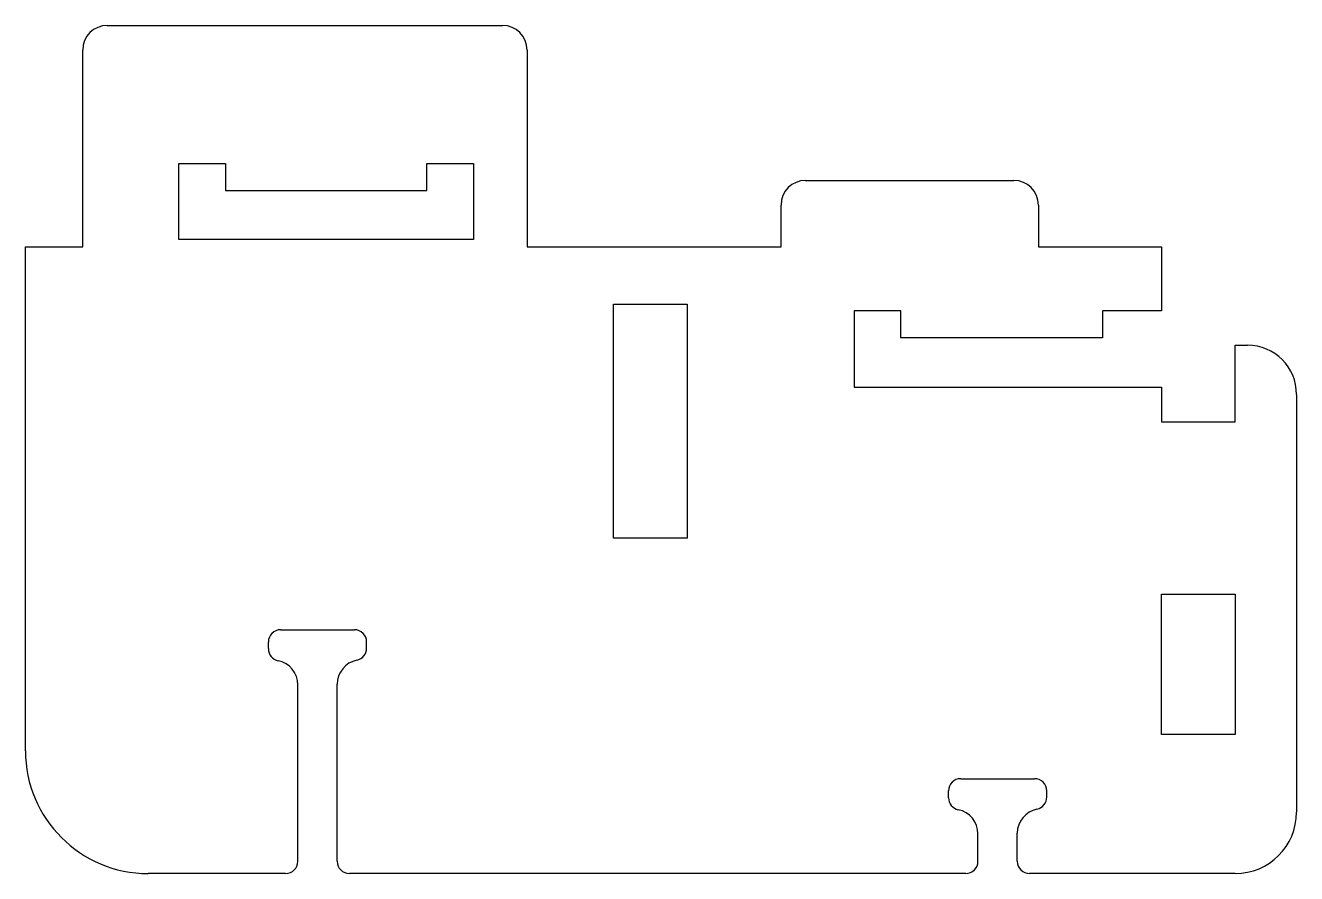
# Model space of a CAD drawing. Extents: x -6.9 to 44.8, y -34.5 to 0.
import ezdxf

# ---------------------------------------------------------------- set-up
doc = ezdxf.new("R2010")
doc.units = 0
doc.layers.add('VISIBLE', color=7, linetype='CONTINUOUS')

msp = doc.modelspace()

# ---------------------------------------------------------------- linework, layer by layer
at = {"layer": 'VISIBLE'}
for p, q in [((-3.604, 0.016), (12.484, 0.016)), ((-4.604, -9), (-4.604, -0.984)), ((13.484, -0.984), (13.484, -9)), ((-0.693, -8.7), (-0.693, -5.6)), ((-0.693, -5.6), (1.207, -5.6)), ((1.207, -5.6), (1.207, -6.7)), ((9.407, -5.6), (11.307, -5.6)), ((9.407, -6.7), (9.407, -5.6)), ((11.307, -5.6), (11.307, -8.7)), ((1.207, -6.7), (9.407, -6.7)), ((24.816, -6.292), (33.291, -6.292)), ((23.816, -9), (23.816, -7.292)), ((34.291, -7.292), (34.291, -9)), ((11.307, -8.7), (-0.693, -8.7)), ((-6.936, -9), (-4.604, -9)), ((-6.936, -29.5), (-6.936, -9)), ((13.484, -9), (23.816, -9)), ((34.291, -9), (39.299, -9)), ((39.299, -9), (39.299, -11.6)), ((17, -20.851), (17, -11.321)), ((17, -11.321), (20, -11.321)), ((20, -11.321), (20, -20.851)), ((26.799, -11.6), (26.799, -14.7)), ((28.699, -11.6), (26.799, -11.6)), ((28.699, -12.7), (28.699, -11.6)), ((36.899, -11.6), (36.899, -12.7)), ((39.299, -11.6), (36.899, -11.6)), ((36.899, -12.7), (28.699, -12.7)), ((42.299, -13), (42.799, -13)), ((42.299, -16.119), (42.299, -13)), ((26.799, -14.7), (39.299, -14.7)), ((39.299, -14.7), (39.299, -16.119)), ((44.799, -15), (44.799, -32)), ((39.299, -16.119), (42.299, -16.119)), ((20, -20.851), (17, -20.851)), ((39.299, -28.846), (39.299, -23.133)), ((39.299, -23.133), (42.299, -23.133)), ((42.299, -23.133), (42.299, -28.846)), ((3.452, -24.577), (6.452, -24.577)), ((2.952, -25.347), (2.952, -25.077)), ((6.952, -25.327), (6.952, -25.077)), ((4.152, -34), (4.152, -26.817)), ((5.752, -34), (5.752, -26.797)), ((42.299, -28.846), (39.299, -28.846)), ((31.132, -30.638), (34.132, -30.638)), ((30.632, -31.413), (30.632, -31.138)), ((34.632, -31.388), (34.632, -31.138)), ((31.832, -34), (31.832, -32.883)), ((33.432, -34), (33.432, -32.858)), ((3.652, -34.5), (-1.936, -34.5)), ((31.332, -34.5), (6.252, -34.5)), ((42.299, -34.5), (33.932, -34.5))]:
    msp.add_line(p, q, dxfattribs=at)
for centre, radius, start, end in [((-3.604, -0.984), 1, 90, 180), ((12.484, -0.984), 1, 0, 90), ((24.816, -7.292), 1, 90, 180), ((33.291, -7.292), 1, 0, 90), ((42.799, -15), 2, 0, 90), ((3.452, -25.077), 0.5, 90, 180), ((6.452, -25.077), 0.5, 0, 90), ((3.452, -25.347), 0.5, 180, 258.463), ((6.452, -25.327), 0.5, 281.537, 0), ((3.152, -26.817), 1, 0, 78.463), ((6.752, -26.797), 1, 101.537, 180), ((-1.936, -29.5), 5, 180, 270), ((31.132, -31.138), 0.5, 90, 180), ((34.132, -31.138), 0.5, 0, 90), ((31.132, -31.413), 0.5, 180, 258.463), ((34.132, -31.388), 0.5, 281.537, 0), ((30.832, -32.883), 1, 0, 78.463), ((34.432, -32.858), 1, 101.537, 180), ((42.299, -32), 2.5, 270, 0), ((3.652, -34), 0.5, 270, 0), ((6.252, -34), 0.5, 180, 270), ((31.332, -34), 0.5, 270, 0), ((33.932, -34), 0.5, 180, 270)]:
    msp.add_arc(centre, radius, start, end, dxfattribs=at)

doc.saveas('drawing.dxf')
